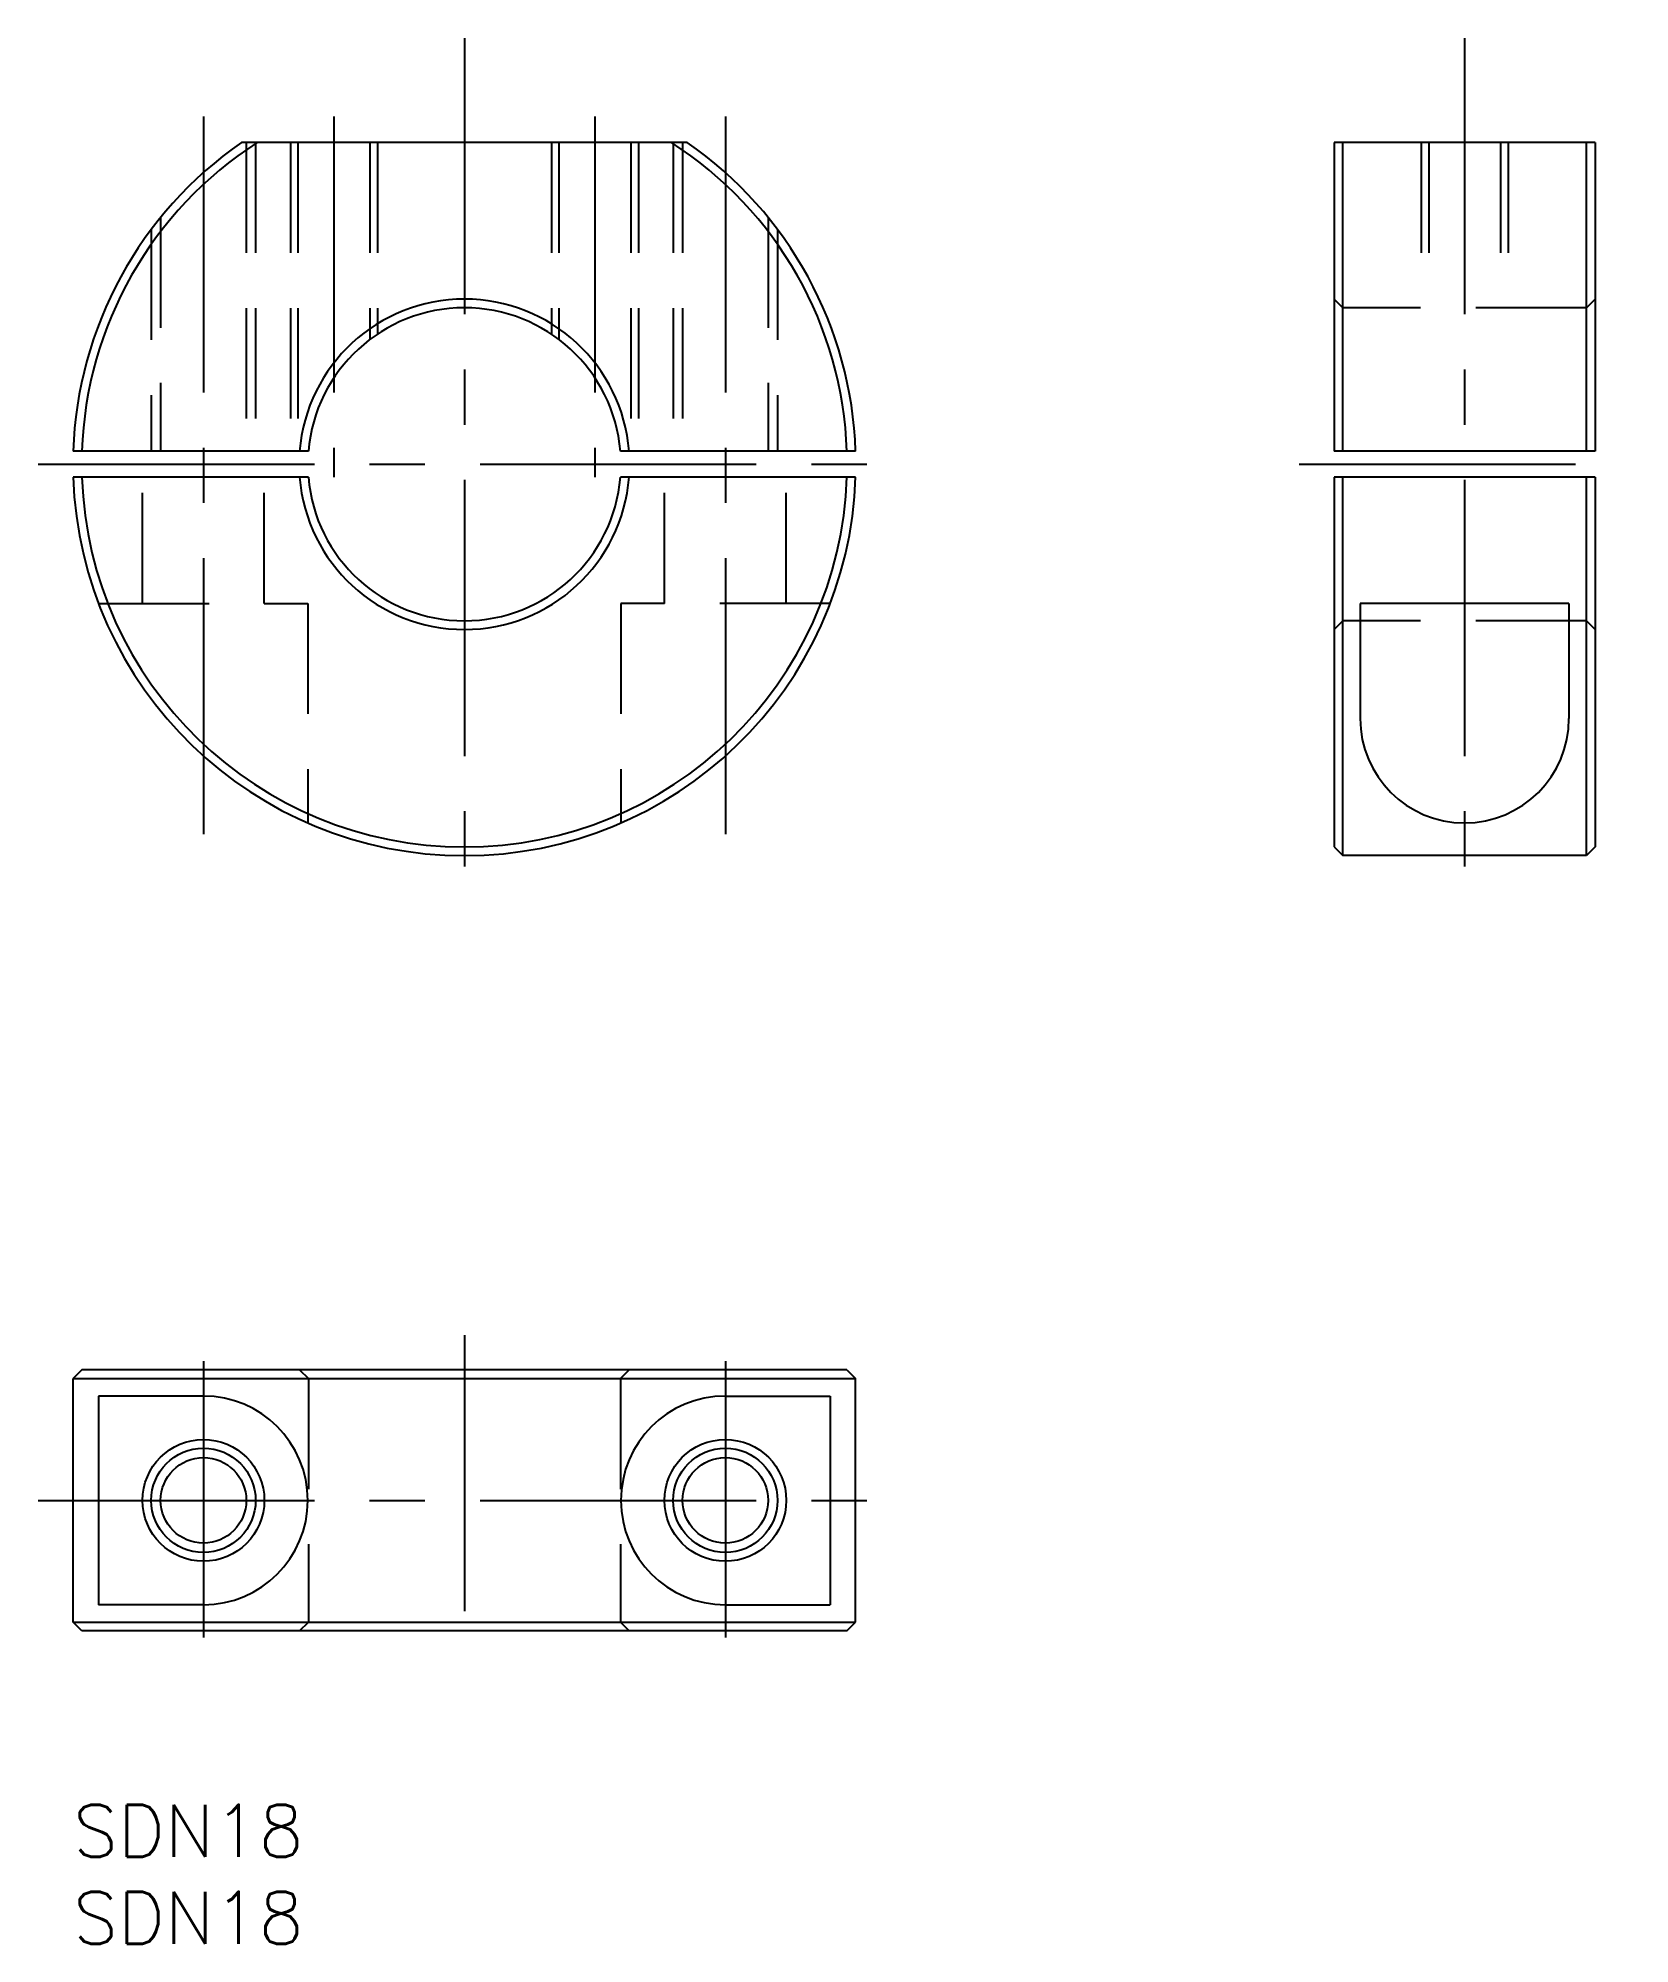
# Model space of a CAD drawing. Extents: x -2 to 89, y -8 to 102.
import ezdxf

# ---------------------------------------------------------------- set-up
doc = ezdxf.new("R2010")
doc.units = 0
doc.header["$LTSCALE"] = 0.5
doc.linetypes.add('CENTER', pattern=[50.8, 31.75, -6.35, 6.35, -6.35])
doc.linetypes.add('DASHED', pattern=[19.05, 12.7, -6.35])
for name, color, linetype in [('MSM_CENTER', 1, 'CENTER'), ('MSM_CONTINUOUS', 7, 'CONTINUOUS'), ('MSM_DASHED', 4, 'DASHED'), ('MSM_NARROW', 5, 'CONTINUOUS'), ('MSM_PART_NUMBER', 7, 'CONTINUOUS')]:
    doc.layers.add(name, color=color, linetype=linetype)
doc.styles.get("Standard").update_dxf_attribs({"font": 'txt.shx', "height": 3, "bigfont": 'bigfont.shx'})

# ---------------------------------------------------------------- blocks, each defined once
blk = doc.blocks.new('*U34')
at = {"layer": 'MSM_PART_NUMBER'}
blk.add_text('SDN18', height=3, dxfattribs=at).set_placement((0, -3))
blk = doc.blocks.new('*U35')
at = {"layer": 'MSM_PART_NUMBER'}
blk.add_text('SDN18', height=3, dxfattribs=at).set_placement((0, -8))

msp = doc.modelspace()

# ---------------------------------------------------------------- linework, layer by layer
at = {"layer": 'MSM_CENTER'}
for p, q in [((22.49, 101.57), (22.49, 52.57)), ((79.98, 101.57), (79.98, 52.57)), ((7.49, 97.07), (7.49, 55.07)), ((14.99, 97.07), (14.99, 76.32)), ((29.99, 97.07), (29.99, 76.32)), ((37.49, 97.07), (37.49, 55.07)), ((-2.01, 77.07), (46.99, 77.07)), ((70.48, 77.07), (89.48, 77.07)), ((22.49, 27), (22.49, 8)), ((7.49, 25.5), (7.49, 9.5)), ((37.49, 25.5), (37.49, 9.5)), ((-2.01, 17.5), (46.99, 17.5))]:
    msp.add_line(p, q, dxfattribs=at)
at = {"layer": 'MSM_CONTINUOUS'}
for p, q in [((35.29, 95.57), (9.68, 95.57)), ((72.48, 95.57), (72.48, 77.82)), ((87.48, 95.57), (72.48, 95.57)), ((72.98, 77.82), (72.98, 95.57)), ((86.98, 77.82), (86.98, 95.57)), ((87.48, 95.57), (87.48, 77.82)), ((13.52, 77.82), (0, 77.82)), ((44.97, 77.82), (31.46, 77.82)), ((87.48, 77.82), (72.48, 77.82)), ((13.52, 76.32), (0, 76.32)), ((44.97, 76.32), (31.46, 76.32)), ((72.48, 76.32), (72.48, 55.07)), ((87.48, 76.32), (72.48, 76.32)), ((72.98, 54.57), (72.98, 76.32)), ((86.98, 54.57), (86.98, 76.32)), ((87.48, 76.32), (87.48, 55.07)), ((73.98, 69.07), (73.98, 62.45)), ((85.98, 69.07), (73.98, 69.07)), ((85.98, 69.07), (85.98, 62.45)), ((72.48, 55.07), (72.98, 54.57)), ((87.48, 55.07), (86.98, 54.57)), ((86.98, 54.57), (72.98, 54.57)), ((0.5, 25), (0, 24.5)), ((0, 24.5), (44.97, 24.5)), ((0, 10.5), (0, 24.5)), ((44.47, 25), (0.5, 25)), ((44.47, 25), (44.97, 24.5)), ((44.97, 10.5), (44.97, 24.5)), ((7.49, 23.5), (1.46, 23.5)), ((1.46, 23.5), (1.46, 11.5)), ((37.49, 23.5), (43.52, 23.5)), ((43.52, 23.5), (43.52, 11.5)), ((7.49, 11.5), (1.46, 11.5)), ((37.49, 11.5), (43.52, 11.5)), ((0, 10.5), (44.97, 10.5)), ((0.5, 10), (0, 10.5)), ((44.47, 10), (0.5, 10)), ((44.47, 10), (44.97, 10.5))]:
    msp.add_line(p, q, dxfattribs=at)
for centre, radius in [((7.49, 17.5), 3.5), ((37.49, 17.5), 3.5), ((7.49, 17.5), 2.46), ((37.49, 17.5), 2.46)]:
    msp.add_circle(centre, radius, dxfattribs=at)
for centre, radius, start, end in [((22.49, 77.07), 22.5, 124.6921, 178.0898), ((22.49, 77.07), 22, 122.7638, 178.0464), ((22.49, 77.07), 22, 1.9536, 57.2362), ((22.49, 77.07), 22.5, 1.9102, 55.3079), ((22.49, 77.07), 9.5, 4.5281, 175.4719), ((22.49, 77.07), 9, 4.7802, 175.2198), ((22.49, 77.07), 22.5, 181.9102, 358.0898), ((22.49, 77.07), 22, 181.9536, 358.0464), ((22.49, 77.07), 9.5, 184.5281, 355.4719), ((22.49, 77.07), 9, 184.7802, 355.2198), ((79.98, 62.45), 6, 180, 0), ((7.49, 17.5), 6, 270, 90), ((37.49, 17.5), 6, 90, 270)]:
    msp.add_arc(centre, radius, start, end, dxfattribs=at)
at = {"layer": 'MSM_DASHED'}
for p, q in [((9.95, 95.57), (9.95, 77.82)), ((10.49, 95.57), (10.49, 77.82)), ((12.49, 95.57), (12.49, 77.82)), ((12.92, 95.57), (12.92, 77.82)), ((17.05, 95.57), (17.05, 84.25)), ((17.49, 95.57), (17.49, 84.56)), ((27.49, 95.57), (27.49, 84.56)), ((27.92, 95.57), (27.92, 84.25)), ((32.05, 95.57), (32.05, 77.82)), ((32.49, 95.57), (32.49, 77.82)), ((34.49, 95.57), (34.49, 77.82)), ((35.03, 95.57), (35.03, 77.82)), ((77.48, 95.57), (77.48, 86.07)), ((77.92, 95.57), (77.92, 86.07)), ((82.05, 95.57), (82.05, 86.07)), ((82.48, 95.57), (82.48, 86.07)), ((5.03, 91.27), (5.03, 77.82)), ((39.95, 91.27), (39.95, 77.82)), ((4.49, 90.57), (4.49, 77.82)), ((40.49, 90.57), (40.49, 77.82)), ((72.98, 86.07), (72.48, 86.57)), ((86.98, 86.07), (87.48, 86.57)), ((86.98, 86.07), (72.98, 86.07)), ((3.99, 69.07), (3.99, 76.32)), ((10.99, 69.07), (10.99, 76.32)), ((33.99, 69.07), (33.99, 76.32)), ((40.99, 69.07), (40.99, 76.32)), ((1.46, 69.07), (13.49, 69.07)), ((13.49, 69.07), (13.49, 56.45)), ((43.52, 69.07), (31.49, 69.07)), ((31.49, 69.07), (31.49, 56.45)), ((72.98, 68.07), (72.48, 67.57)), ((86.98, 68.07), (72.98, 68.07)), ((86.98, 68.07), (87.48, 67.57)), ((13.02, 25), (13.52, 24.5)), ((13.52, 24.5), (13.52, 10.5)), ((31.96, 25), (31.46, 24.5)), ((31.46, 24.5), (31.46, 10.5)), ((13.02, 10), (13.52, 10.5)), ((31.96, 10), (31.46, 10.5))]:
    msp.add_line(p, q, dxfattribs=at)
at = {"layer": 'MSM_NARROW'}
for centre in [(7.49, 17.5), (37.49, 17.5)]:
    msp.add_circle(centre, 3, dxfattribs=at)

# ---------------------------------------------------------------- block references
at = {"layer": 'MSM_CONTINUOUS'}
for name in ['*U34', '*U35']:
    msp.add_blockref(name, (0, 0), dxfattribs=at)

doc.saveas('drawing.dxf')
